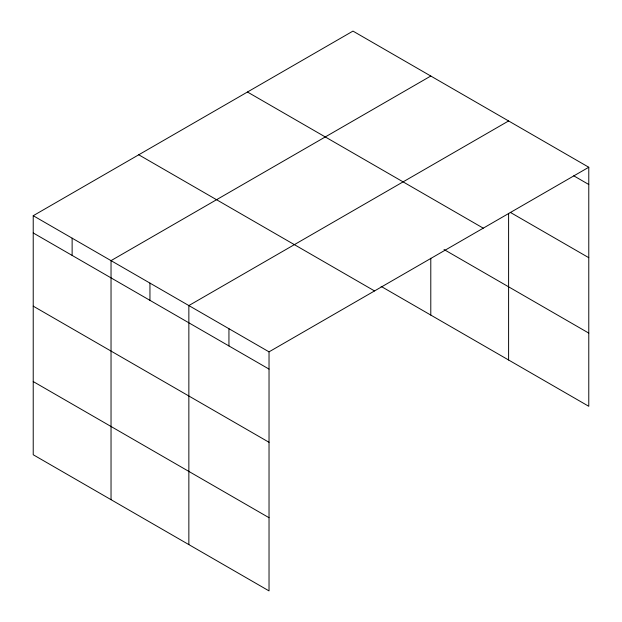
<?xml version="1.0" encoding="UTF-8"?>
<svg xmlns="http://www.w3.org/2000/svg" width="622" height="622" viewBox="0 0 622 622"><rect width="100%" height="100%" fill="white"/><g stroke="black" fill="none" stroke-linecap="round" stroke-linejoin="round"><path stroke-width="0.93" d="M588.777 167.248L352.969 31.1L33.223 215.71L33.223 454.752L269.031 590.9L269.031 351.85L588.777 167.248L588.777 406.29L381.115 286.4M430.789 76.032L111.035 260.634L111.035 499.684M508.602 120.956L188.855 305.565L188.855 544.608M573.748 175.808L588.777 184.493M510.273 212.359L588.777 257.687M247.455 92.017L483.263 228.165M444.03 249.531L588.777 333.097M138.737 154.785L374.545 290.933M33.223 215.71L269.031 351.85M33.223 232.955L269.031 369.095M33.223 306.148L269.031 442.289M33.223 381.558L269.031 517.706M508.602 213.33L508.602 360.006M430.789 258.254L430.789 315.074M228.943 328.704L228.943 345.949M149.949 283.096L149.949 300.34M72.129 238.172L72.129 255.417"/></g></svg>
